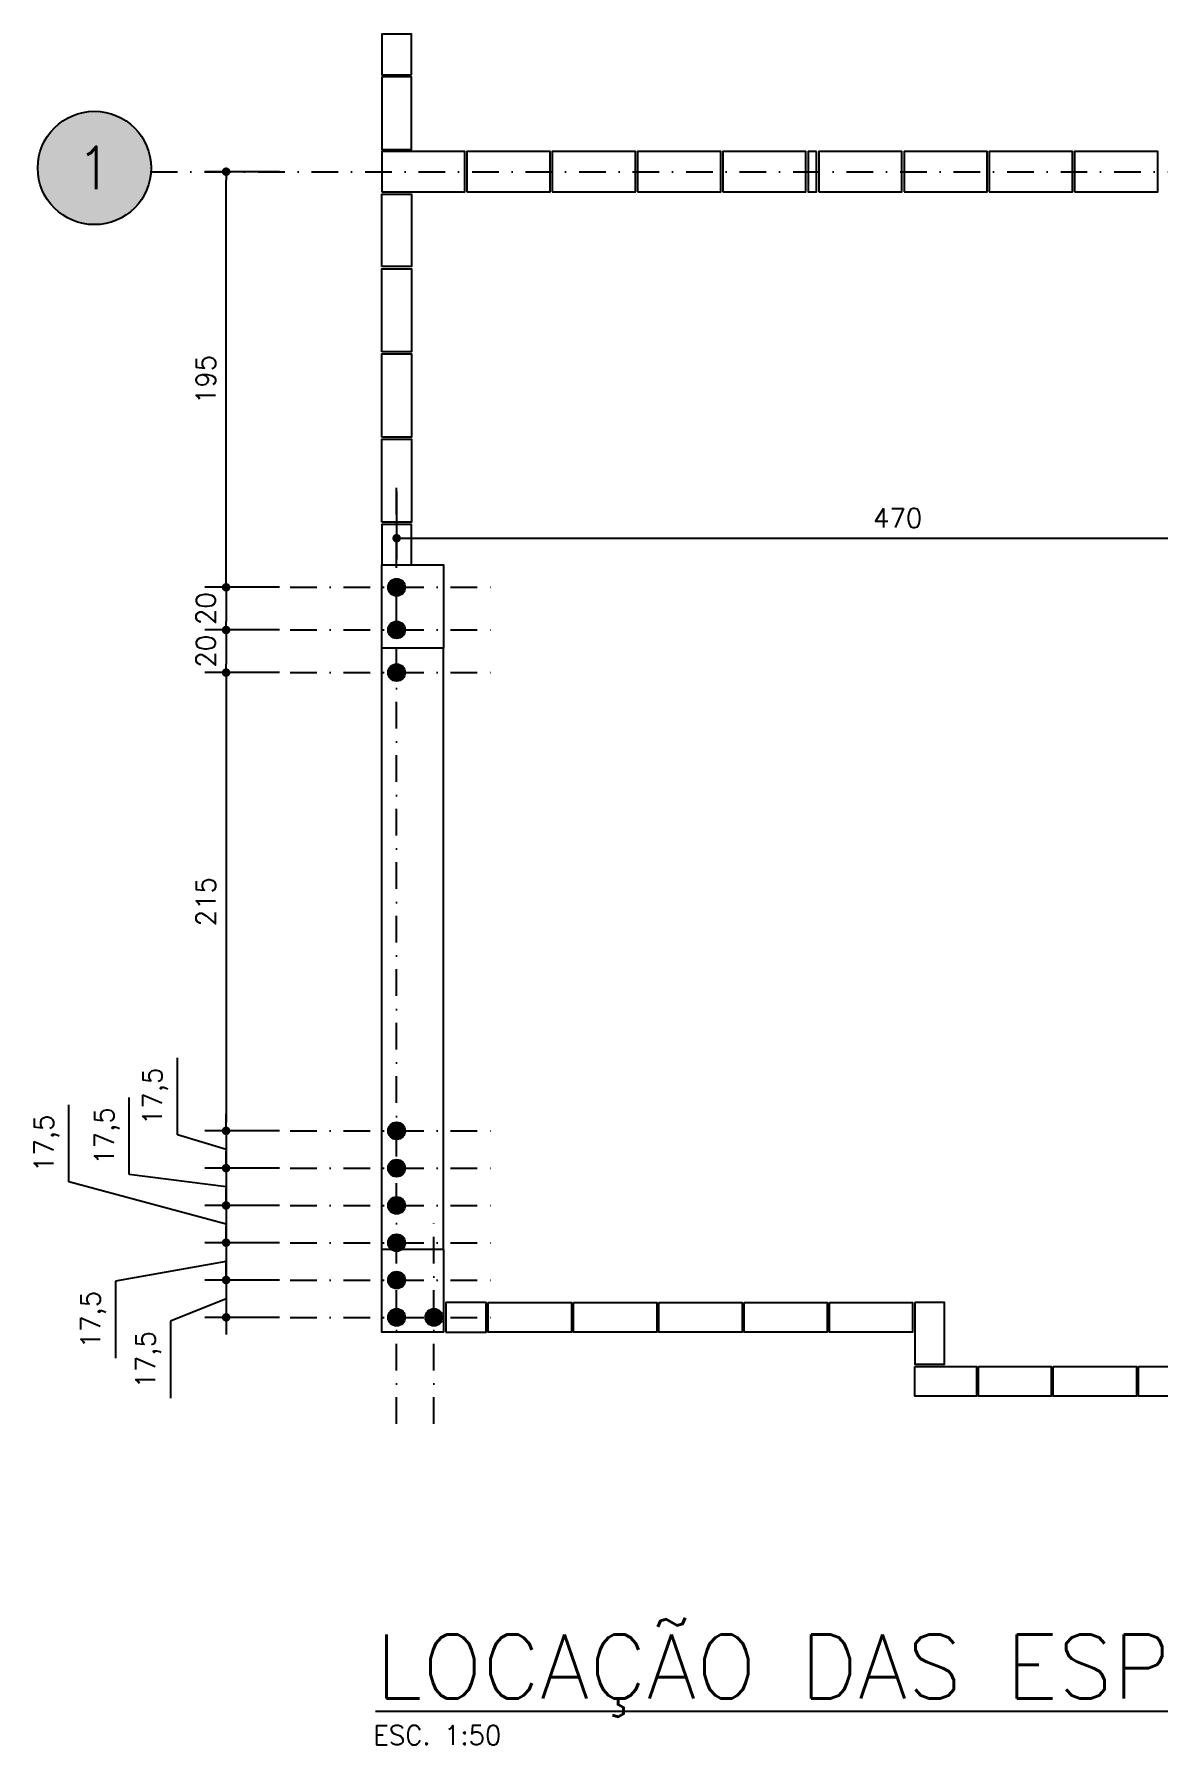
# Model space of a CAD drawing. Extents: x 26375 to 53850, y -1187 to 1911.
# Drawn here: x 49938 to 50465, y 61 to 863 of the extents above; entities that cross this region are included whole.
import ezdxf
from ezdxf.enums import TextEntityAlignment as Align

# ---------------------------------------------------------------- set-up
doc = ezdxf.new("R2010")
doc.units = 0
doc.header["$LTSCALE"] = 25
doc.linetypes.add('DASHDOT', pattern=[1, 0.5, -0.25, 0, -0.25])
for name, color, linetype in [('COTA', 1, 'Continuous'), ('EIXO_AUXILIAR', 1, 'DASHDOT'), ('EIXOS', 1, 'DASHDOT'), ('FERRO', 4, 'Continuous'), ('H4', 254, 'Continuous'), ('H7', 1, 'Continuous'), ('IND-EIXOS', 2, 'Continuous'), ('PROJ', 252, 'Continuous'), ('T4', 6, 'Continuous'), ('TEXT-EIXOS', 3, 'Continuous'), ('TEXTO', 3, 'Continuous')]:
    doc.layers.add(name, color=color, linetype=linetype)
doc.styles.add('COTA', font='romans.shx')
doc.styles.get("Standard").update_dxf_attribs({"font": 'romans.shx'})
doc.styles.add('TEXTO1', font='romans.shx', dxfattribs={"height": 9})
doc.styles.add('Texto4', font='romans.shx', dxfattribs={"height": 30})
doc.dimstyles.new('forma', dxfattribs={"dimtxt": 1.8, "dimasz": 0.8, "dimexe": 2, "dimexo": 1, "dimgap": 1, "dimtad": 1, "dimdec": 1, "dimzin": 9, "dimtxsty": 'COTA', "dimblk1": 'DOT', "dimblk2": 'DOT', "dimsah": 1, "dimcen": 0, "dimdle": 1, "dimclrd": 256, "dimclre": 256, "dimclrt": 2, "dimadec": 0, "dimazin": 0, "dimtfac": 1, "dimtdec": 0, "dimtmove": 0, "dimatfit": 3, "dimfxl": 1, "dimtolj": 1, "dimtzin": 0, "dimarcsym": 0})

# ---------------------------------------------------------------- blocks, each defined once
blk = doc.blocks.new('A$C55ad4023')
at = {"layer": 'PROJ'}
for points in [[(-3476.86, -922.99), (-3476.86, -903.99), (-3490.86, -903.99), (-3490.86, -922.99), (-3476.86, -922.99)], [(-3490.86, -924.01), (-3490.86, -958.01), (-3476.86, -958.01), (-3476.86, -924.01), (-3490.86, -924.01)], [(-3490.86, -977.99), (-3451.86, -977.99), (-3451.86, -958.99), (-3490.86, -958.99), (-3490.86, -977.99)], [(-3450.86, -977.99), (-3411.86, -977.99), (-3411.86, -958.99), (-3450.86, -958.99), (-3450.86, -977.99)], [(-3410.86, -977.99), (-3371.86, -977.99), (-3371.86, -958.99), (-3410.86, -958.99), (-3410.86, -977.99)], [(-3370.86, -977.99), (-3331.86, -977.99), (-3331.86, -958.99), (-3370.86, -958.99), (-3370.86, -977.99)], [(-3330.86, -977.99), (-3291.86, -977.99), (-3291.86, -958.99), (-3330.86, -958.99), (-3330.86, -977.99)], [(-3286.86, -958.99), (-3290.86, -958.99), (-3290.86, -977.99), (-3286.86, -977.99), (-3286.86, -958.99)], [(-3285.86, -977.99), (-3246.86, -977.99), (-3246.86, -958.99), (-3285.86, -958.99), (-3285.86, -977.99)], [(-3245.86, -977.99), (-3206.86, -977.99), (-3206.86, -958.99), (-3245.86, -958.99), (-3245.86, -977.99)], [(-3205.86, -977.99), (-3166.86, -977.99), (-3166.86, -958.99), (-3205.86, -958.99), (-3205.86, -977.99)], [(-3165.86, -977.99), (-3126.86, -977.99), (-3126.86, -958.99), (-3165.86, -958.99), (-3165.86, -977.99)], [(-3490.86, -1012.97), (-3490.86, -978.97), (-3476.86, -978.97), (-3476.86, -1012.97), (-3490.86, -1012.97)], [(-3490.86, -1052.99), (-3490.86, -1013.99), (-3476.86, -1013.99), (-3476.86, -1052.99), (-3490.86, -1052.99)], [(-3490.86, -1092.99), (-3490.86, -1053.99), (-3476.86, -1053.99), (-3476.86, -1092.99), (-3490.86, -1092.99)], [(-3490.86, -1132.99), (-3490.86, -1093.99), (-3476.86, -1093.99), (-3476.86, -1132.99), (-3490.86, -1132.99)], [(-3476.86, -1152.99), (-3476.86, -1133.99), (-3490.86, -1133.99), (-3490.86, -1152.99), (-3476.86, -1152.99)], [(-3460.86, -1512.99), (-3441.86, -1512.99), (-3441.86, -1498.99), (-3460.86, -1498.99), (-3460.86, -1512.99)], [(-3440.86, -1498.99), (-3401.86, -1498.99), (-3401.86, -1512.99), (-3440.86, -1512.99), (-3440.86, -1498.99)], [(-3400.86, -1498.99), (-3361.86, -1498.99), (-3361.86, -1512.99), (-3400.86, -1512.99), (-3400.86, -1498.99)], [(-3360.86, -1498.99), (-3321.86, -1498.99), (-3321.86, -1512.99), (-3360.86, -1512.99), (-3360.86, -1498.99)], [(-3320.86, -1498.99), (-3281.86, -1498.99), (-3281.86, -1512.99), (-3320.86, -1512.99), (-3320.86, -1498.99)], [(-3280.86, -1498.99), (-3241.86, -1498.99), (-3241.86, -1512.99), (-3280.86, -1512.99), (-3280.86, -1498.99)], [(-3240.86, -1498.98), (-3240.86, -1527.98), (-3226.86, -1527.98), (-3226.86, -1498.98), (-3240.86, -1498.98)], [(-3240.86, -1528.99), (-3211.86, -1528.99), (-3211.86, -1542.99), (-3240.86, -1542.99), (-3240.86, -1528.99)], [(-3210.86, -1528.99), (-3176.86, -1528.99), (-3176.86, -1542.99), (-3210.86, -1542.99), (-3210.86, -1528.99)], [(-3175.86, -1528.99), (-3136.86, -1528.99), (-3136.86, -1542.99), (-3175.86, -1542.99), (-3175.86, -1528.99)], [(-3135.86, -1528.99), (-3096.86, -1528.99), (-3096.86, -1542.99), (-3135.86, -1542.99), (-3135.86, -1528.99)]]:
    blk.add_lwpolyline(points, dxfattribs=at)
blk = doc.blocks.new('GR-1409')
at = {"layer": 'H7'}
blk.add_hatch(color=256, dxfattribs=at).paths.add_polyline_path([(-4, 0, 1), (4, 0, 1)])
at = {"layer": 'FERRO', "linetype": 'Continuous'}
blk.add_circle((0, 0), 4, dxfattribs=at)
blk = doc.blocks.new('GR-0909')
at = {"layer": 'H7'}
blk.add_hatch(color=256, dxfattribs=at).paths.add_polyline_path([(4, 0, 1), (-4, 0, 1)])
at = {"layer": 'FERRO', "linetype": 'Continuous'}
blk.add_circle((0, 0), 4, dxfattribs=at)
blk = doc.blocks.new('_Dot')
at = {"color": 0, "linetype": 'ByBlock', "lineweight": -2}
blk.add_line((-0.5, 0), (-1, 0), dxfattribs=at)
at = {"color": 0, "linetype": 'ByBlock', "const_width": 0.5}
blk.add_lwpolyline([(-0.25, 0, 1), (0.25, 0, 1)], format="xyb", close=True, dxfattribs=at)
blk = doc.blocks.new('*D378')
at = {"layer": 'COTA', "lineweight": -2, "transparency": 16777216}
for p, q in [((50052.6, 603.72), (50017.6, 603.72)), ((50027.6, 599.72), (50027.6, 587.72)), ((50052.6, 583.72), (50017.6, 583.72))]:
    blk.add_line(p, q, dxfattribs=at)
at = {"layer": 'Defpoints', "color": 0, "transparency": 16777216}
for p in [(50057.6, 603.72), (50027.6, 583.72), (50057.6, 583.72)]:
    blk.add_point(p, dxfattribs=at)
at = {"layer": 'COTA', "lineweight": -2, "transparency": 16777216, "xscale": 4, "yscale": 4, "zscale": 4}
for p, rotation in [((50027.6, 603.72), 90), ((50027.6, 583.72), 270)]:
    blk.add_blockref('_Dot', p, dxfattribs=dict(at, rotation=rotation))
at = {"layer": 'COTA', "color": 2, "transparency": 16777216, "insert": (50018.1, 593.72), "char_height": 9, "attachment_point": 5, "rotation": 90, "style": 'COTA'}
blk.add_mtext('\\A1;20 ', dxfattribs=at)
blk = doc.blocks.new('*D379')
at = {"layer": 'COTA', "lineweight": -2, "transparency": 16777216}
for p, q in [((50052.6, 583.72), (50017.6, 583.72)), ((50027.6, 579.72), (50027.6, 567.72)), ((50052.6, 563.72), (50017.6, 563.72))]:
    blk.add_line(p, q, dxfattribs=at)
at = {"layer": 'Defpoints', "color": 0, "transparency": 16777216}
for p in [(50057.6, 583.72), (50027.6, 563.72), (50057.6, 563.72)]:
    blk.add_point(p, dxfattribs=at)
at = {"layer": 'COTA', "lineweight": -2, "transparency": 16777216, "xscale": 4, "yscale": 4, "zscale": 4}
for p, rotation in [((50027.6, 583.72), 90), ((50027.6, 563.72), 270)]:
    blk.add_blockref('_Dot', p, dxfattribs=dict(at, rotation=rotation))
at = {"layer": 'COTA', "color": 2, "transparency": 16777216, "insert": (50018.1, 573.72), "char_height": 9, "attachment_point": 5, "rotation": 90, "style": 'COTA'}
blk.add_mtext('\\A1;20 ', dxfattribs=at)
blk = doc.blocks.new('*D380')
at = {"layer": 'COTA', "lineweight": -2, "transparency": 16777216}
for p, q in [((50052.6, 563.72), (50017.6, 563.72)), ((50027.6, 559.72), (50027.6, 352.72)), ((50052.6, 348.72), (50017.6, 348.72))]:
    blk.add_line(p, q, dxfattribs=at)
at = {"layer": 'Defpoints', "color": 0, "transparency": 16777216}
for p in [(50057.6, 563.72), (50027.6, 348.72), (50057.6, 348.72)]:
    blk.add_point(p, dxfattribs=at)
at = {"layer": 'COTA', "lineweight": -2, "transparency": 16777216, "xscale": 4, "yscale": 4, "zscale": 4}
for p, rotation in [((50027.6, 563.72), 90), ((50027.6, 348.72), 270)]:
    blk.add_blockref('_Dot', p, dxfattribs=dict(at, rotation=rotation))
at = {"layer": 'COTA', "color": 2, "transparency": 16777216, "insert": (50018.1, 456.22), "char_height": 9, "attachment_point": 5, "rotation": 90, "style": 'COTA'}
blk.add_mtext('\\A1;215 ', dxfattribs=at)
blk = doc.blocks.new('*D381')
at = {"layer": 'COTA', "lineweight": -2, "transparency": 16777216}
for p, q in [((50004.74, 346.83), (50004.74, 382.97)), ((50027.6, 352.72), (50027.6, 356.72)), ((50027.6, 339.97), (50004.74, 346.83)), ((50052.6, 348.72), (50017.6, 348.72)), ((50027.6, 348.72), (50027.6, 331.22)), ((50027.6, 348.72), (50027.6, 331.22)), ((50052.6, 331.22), (50017.6, 331.22)), ((50027.6, 327.22), (50027.6, 323.22))]:
    blk.add_line(p, q, dxfattribs=at)
at = {"layer": 'Defpoints', "color": 0, "transparency": 16777216}
for p in [(50057.6, 348.72), (50027.6, 331.22), (50057.6, 331.22)]:
    blk.add_point(p, dxfattribs=at)
at = {"layer": 'COTA', "lineweight": -2, "transparency": 16777216, "xscale": 4, "yscale": 4, "zscale": 4}
for p, rotation in [((50027.6, 348.72), 270), ((50027.6, 331.22), 90)]:
    blk.add_blockref('_Dot', p, dxfattribs=dict(at, rotation=rotation))
at = {"layer": 'COTA', "color": 2, "transparency": 16777216, "insert": (49994.38, 364.9), "char_height": 9, "attachment_point": 5, "rotation": 90, "style": 'COTA'}
blk.add_mtext('\\A1;17,5 ', dxfattribs=at)
blk = doc.blocks.new('*D382')
at = {"layer": 'COTA', "lineweight": -2, "transparency": 16777216}
for p, q in [((49982.15, 328.22), (49982.15, 364.37)), ((50027.6, 335.22), (50027.6, 339.22)), ((50052.6, 331.22), (50017.6, 331.22)), ((50027.6, 331.22), (50027.6, 313.72)), ((50027.6, 331.22), (50027.6, 313.72)), ((50027.6, 322.47), (49982.15, 328.22)), ((50052.6, 313.72), (50017.6, 313.72)), ((50027.6, 309.72), (50027.6, 305.72))]:
    blk.add_line(p, q, dxfattribs=at)
at = {"layer": 'Defpoints', "color": 0, "transparency": 16777216}
for p in [(50057.6, 331.22), (50027.6, 313.72), (50057.6, 313.72)]:
    blk.add_point(p, dxfattribs=at)
at = {"layer": 'COTA', "lineweight": -2, "transparency": 16777216, "xscale": 4, "yscale": 4, "zscale": 4}
for p, rotation in [((50027.6, 331.22), 270), ((50027.6, 313.72), 90)]:
    blk.add_blockref('_Dot', p, dxfattribs=dict(at, rotation=rotation))
at = {"layer": 'COTA', "color": 2, "transparency": 16777216, "insert": (49971.79, 346.29), "char_height": 9, "attachment_point": 5, "rotation": 90, "style": 'COTA'}
blk.add_mtext('\\A1;17,5 ', dxfattribs=at)
blk = doc.blocks.new('*D383')
at = {"layer": 'COTA', "lineweight": -2, "transparency": 16777216}
for p, q in [((49953.86, 324.81), (49953.86, 360.95)), ((50027.6, 304.97), (49953.86, 324.81)), ((50027.6, 317.72), (50027.6, 321.72)), ((50052.6, 313.72), (50017.6, 313.72)), ((50027.6, 313.72), (50027.6, 296.22)), ((50027.6, 313.72), (50027.6, 296.22)), ((50052.6, 296.22), (50017.6, 296.22)), ((50027.6, 292.22), (50027.6, 288.22))]:
    blk.add_line(p, q, dxfattribs=at)
at = {"layer": 'Defpoints', "color": 0, "transparency": 16777216}
for p in [(50057.6, 313.72), (50027.6, 296.22), (50057.6, 296.22)]:
    blk.add_point(p, dxfattribs=at)
at = {"layer": 'COTA', "lineweight": -2, "transparency": 16777216, "xscale": 4, "yscale": 4, "zscale": 4}
for p, rotation in [((50027.6, 313.72), 270), ((50027.6, 296.22), 90)]:
    blk.add_blockref('_Dot', p, dxfattribs=dict(at, rotation=rotation))
at = {"layer": 'COTA', "color": 2, "transparency": 16777216, "insert": (49943.5, 342.88), "char_height": 9, "attachment_point": 5, "rotation": 90, "style": 'COTA'}
blk.add_mtext('\\A1;17,5 ', dxfattribs=at)
blk = doc.blocks.new('*D384')
at = {"layer": 'COTA', "lineweight": -2, "transparency": 16777216}
for p, q in [((50027.6, 300.22), (50027.6, 304.22)), ((50052.6, 296.22), (50017.6, 296.22)), ((50027.6, 296.22), (50027.6, 278.72)), ((50027.6, 296.22), (50027.6, 278.72)), ((50027.6, 287.47), (49975.69, 278.25)), ((49975.69, 278.25), (49975.69, 242.11)), ((50052.6, 278.72), (50017.6, 278.72)), ((50027.6, 274.72), (50027.6, 270.72))]:
    blk.add_line(p, q, dxfattribs=at)
at = {"layer": 'Defpoints', "color": 0, "transparency": 16777216}
for p in [(50057.6, 296.22), (50027.6, 278.72), (50057.6, 278.72)]:
    blk.add_point(p, dxfattribs=at)
at = {"layer": 'COTA', "lineweight": -2, "transparency": 16777216, "xscale": 4, "yscale": 4, "zscale": 4}
for p, rotation in [((50027.6, 296.22), 270), ((50027.6, 278.72), 90)]:
    blk.add_blockref('_Dot', p, dxfattribs=dict(at, rotation=rotation))
at = {"layer": 'COTA', "color": 2, "transparency": 16777216, "insert": (49965.34, 260.18), "char_height": 9, "attachment_point": 5, "rotation": 90, "style": 'COTA'}
blk.add_mtext('\\A1;17,5 ', dxfattribs=at)
blk = doc.blocks.new('*D385')
at = {"layer": 'COTA', "lineweight": -2, "transparency": 16777216}
for p, q in [((50027.6, 282.72), (50027.6, 286.72)), ((50052.6, 278.72), (50017.6, 278.72)), ((50027.6, 278.72), (50027.6, 261.22)), ((50027.6, 278.72), (50027.6, 261.22)), ((50027.6, 269.97), (50001.51, 259.38)), ((50001.51, 259.38), (50001.51, 223.24)), ((50052.6, 261.22), (50017.6, 261.22)), ((50027.6, 257.22), (50027.6, 253.22))]:
    blk.add_line(p, q, dxfattribs=at)
at = {"layer": 'Defpoints', "color": 0, "transparency": 16777216}
for p in [(50057.6, 278.72), (50027.6, 261.22), (50057.6, 261.22)]:
    blk.add_point(p, dxfattribs=at)
at = {"layer": 'COTA', "lineweight": -2, "transparency": 16777216, "xscale": 4, "yscale": 4, "zscale": 4}
for p, rotation in [((50027.6, 278.72), 270), ((50027.6, 261.22), 90)]:
    blk.add_blockref('_Dot', p, dxfattribs=dict(at, rotation=rotation))
at = {"layer": 'COTA', "color": 2, "transparency": 16777216, "insert": (49991.16, 241.31), "char_height": 9, "attachment_point": 5, "rotation": 90, "style": 'COTA'}
blk.add_mtext('\\A1;17,5 ', dxfattribs=at)
blk = doc.blocks.new('*D386')
at = {"layer": 'COTA', "lineweight": -2, "transparency": 16777216}
for p, q in [((50052.6, 798.72), (50017.6, 798.72)), ((50027.6, 607.72), (50027.6, 794.72)), ((50052.6, 603.72), (50017.6, 603.72))]:
    blk.add_line(p, q, dxfattribs=at)
at = {"layer": 'Defpoints', "color": 0, "transparency": 16777216}
for p in [(50027.6, 798.72), (50057.6, 798.72), (50057.6, 603.72)]:
    blk.add_point(p, dxfattribs=at)
at = {"layer": 'COTA', "lineweight": -2, "transparency": 16777216, "xscale": 4, "yscale": 4, "zscale": 4}
for p, rotation in [((50027.6, 798.72), 90), ((50027.6, 603.72), 270)]:
    blk.add_blockref('_Dot', p, dxfattribs=dict(at, rotation=rotation))
at = {"layer": 'COTA', "color": 2, "transparency": 16777216, "insert": (50018.1, 701.22), "char_height": 9, "attachment_point": 5, "rotation": 90, "style": 'COTA'}
blk.add_mtext('\\A1;195 ', dxfattribs=at)
blk = doc.blocks.new('*D387')
at = {"layer": 'COTA', "lineweight": -2, "transparency": 16777216}
for p, q in [((50577.6, 663.72), (50577.6, 616.75)), ((50107.6, 648.72), (50107.6, 616.75)), ((50111.6, 626.75), (50573.6, 626.75))]:
    blk.add_line(p, q, dxfattribs=at)
at = {"layer": 'Defpoints', "color": 0, "transparency": 16777216}
for p in [(50577.6, 668.72), (50107.6, 653.72), (50577.6, 626.75)]:
    blk.add_point(p, dxfattribs=at)
at = {"layer": 'COTA', "lineweight": -2, "transparency": 16777216, "xscale": 4, "yscale": 4, "zscale": 4, "rotation": 180}
blk.add_blockref('_Dot', (50107.6, 626.75), dxfattribs=at)
at = {"layer": 'COTA', "lineweight": -2, "transparency": 16777216, "xscale": 4, "yscale": 4, "zscale": 4}
blk.add_blockref('_Dot', (50577.6, 626.75), dxfattribs=at)
at = {"layer": 'COTA', "color": 2, "transparency": 16777216, "insert": (50342.6, 636.25), "char_height": 9, "attachment_point": 5, "style": 'COTA'}
blk.add_mtext('\\A1;470 ', dxfattribs=at)

msp = doc.modelspace()

# ---------------------------------------------------------------- hatches: boundary and pattern name
at = {"layer": 'H4'}
h = msp.add_hatch(color=256, dxfattribs=at)
edge = h.paths.add_edge_path()
edge.add_arc((49965.84, 800.46), 26.59, 0, 360)

# ---------------------------------------------------------------- linework, layer by layer
at = {"layer": 'EIXO_AUXILIAR', "color": 2}
for p, q in [((50107.6, 211.22), (50107.6, 653.72)), ((50057.6, 603.72), (50157.6, 603.72)), ((50057.6, 583.72), (50157.6, 583.72)), ((50057.6, 563.72), (50157.6, 563.72)), ((50057.6, 348.72), (50157.6, 348.72)), ((50057.6, 331.22), (50157.6, 331.22)), ((50057.6, 313.72), (50157.6, 313.72)), ((50125.1, 211.22), (50125.1, 311.22)), ((50057.6, 296.22), (50157.6, 296.22)), ((50057.6, 278.72), (50157.6, 278.72)), ((50057.6, 261.22), (50157.6, 261.22))]:
    msp.add_line(p, q, dxfattribs=at)
at = {"layer": 'EIXOS'}
msp.add_line((49992.38, 798.72), (53210.86, 798.72), dxfattribs=at)
at = {"layer": 'IND-EIXOS'}
msp.add_circle((49965.84, 800.46), 26.59, dxfattribs=at)
at = {"layer": 'PROJ'}
for points in [[(50100.6, 614.22), (50129.6, 614.22), (50129.6, 575.22), (50100.6, 575.22), (50100.6, 614.22)], [(50100.6, 293.22), (50100.6, 575.22)], [(50129.6, 293.22), (50129.6, 575.22)], [(50100.6, 293.22), (50129.6, 293.22), (50129.6, 254.22), (50100.6, 254.22), (50100.6, 293.22)]]:
    msp.add_lwpolyline(points, dxfattribs=at)

# ---------------------------------------------------------------- block references
at = {"rotation": 90}
for p in [(50107.6, 603.72), (50107.6, 583.72), (50107.6, 563.72), (50107.6, 348.72), (50107.6, 313.72), (50107.6, 278.72)]:
    msp.add_blockref('GR-1409', p, dxfattribs=at)
for name, p in [('GR-0909', (50107.6, 331.22)), ('GR-0909', (50107.6, 296.22)), ('GR-0909', (50107.6, 261.22)), ('GR-1409', (50125.1, 261.22))]:
    msp.add_blockref(name, p)
at = {"layer": 'PROJ'}
msp.add_blockref('A$C55ad4023', (53591.46, 1767.21), dxfattribs=at)

# ---------------------------------------------------------------- texts
at = {"layer": 'T4', "style": 'Texto4'}
msp.add_text('%%ULOCAÇÃO DAS ESPERAS DO 1° PAVIMENTO', height=30, dxfattribs=at).set_placement((50097.69, 82.41))
at = {"layer": 'TEXT-EIXOS'}
msp.add_text('1', height=20, dxfattribs=at).set_placement((49965.84, 800.46), align=Align.MIDDLE_CENTER)
at = {"layer": 'TEXTO', "color": 2, "style": 'TEXTO1'}
msp.add_text('ESC. 1:50', height=9, dxfattribs=at).set_placement((50096.58, 60.68))

# ---------------------------------------------------------------- dimensions: what is measured, and where the dimension line sits
at = {"layer": 'COTA'}
for base, p1, p2, override, picture, middle in [((50027.6, 798.72), (50057.6, 603.72), (50057.6, 798.72), {"dimscale": 5, "dimpost": ' '}, '*D386', (50018.1, 701.22)), ((50027.6, 348.72), (50057.6, 563.72), (50057.6, 348.72), {"dimscale": 5, "dimpost": ' ', "dimtmove": 1}, '*D380', (50018.1, 456.22)), ((50027.6, 331.22), (50057.6, 348.72), (50057.6, 331.22), {"dimscale": 5, "dimpost": ' ', "dimtmove": 1}, '*D381', (49994.38, 351.83))]:
    dim = msp.add_linear_dim(base=base, p1=p1, p2=p2, angle=90, dimstyle='forma', override=override, dxfattribs=at)
    dim.commit()
    dim.dimension.update_dxf_attribs({"geometry": picture, "text_midpoint": middle})
dim = msp.add_linear_dim(base=(50577.6, 626.75), p1=(50107.6, 653.72), p2=(50577.6, 668.72), dimstyle='forma', override={"dimscale": 5, "dimpost": ' '}, dxfattribs=at)
dim.commit()
dim.dimension.update_dxf_attribs({"geometry": '*D387', "text_midpoint": (50342.6, 636.25)})
for base, p1, p2, override, picture, middle in [((50027.6, 583.72), (50057.6, 603.72), (50057.6, 583.72), {"dimscale": 5, "dimpost": ' '}, '*D378', (50027.6, 593.72)), ((50027.6, 563.72), (50057.6, 583.72), (50057.6, 563.72), {"dimscale": 5, "dimpost": ' ', "dimtmove": 1}, '*D379', (50027.6, 573.72)), ((50027.6, 313.72), (50057.6, 331.22), (50057.6, 313.72), {"dimscale": 5, "dimpost": ' ', "dimtmove": 1}, '*D382', (49982.15, 333.22)), ((50027.6, 296.22), (50057.6, 313.72), (50057.6, 296.22), {"dimscale": 5, "dimpost": ' ', "dimtmove": 1}, '*D383', (49953.86, 329.81)), ((50027.6, 278.72), (50057.6, 296.22), (50057.6, 278.72), {"dimscale": 5, "dimpost": ' ', "dimtmove": 1}, '*D384', (49975.69, 273.25)), ((50027.6, 261.22), (50057.6, 278.72), (50057.6, 261.22), {"dimscale": 5, "dimpost": ' ', "dimtmove": 1}, '*D385', (50001.51, 254.38))]:
    dim = msp.add_linear_dim(base=base, p1=p1, p2=p2, angle=90, dimstyle='forma', override=override, dxfattribs=at)
    dim.commit()
    dim.dimension.update_dxf_attribs({"geometry": picture, "text_midpoint": middle, "dimtype": 160})

doc.saveas('drawing.dxf')
